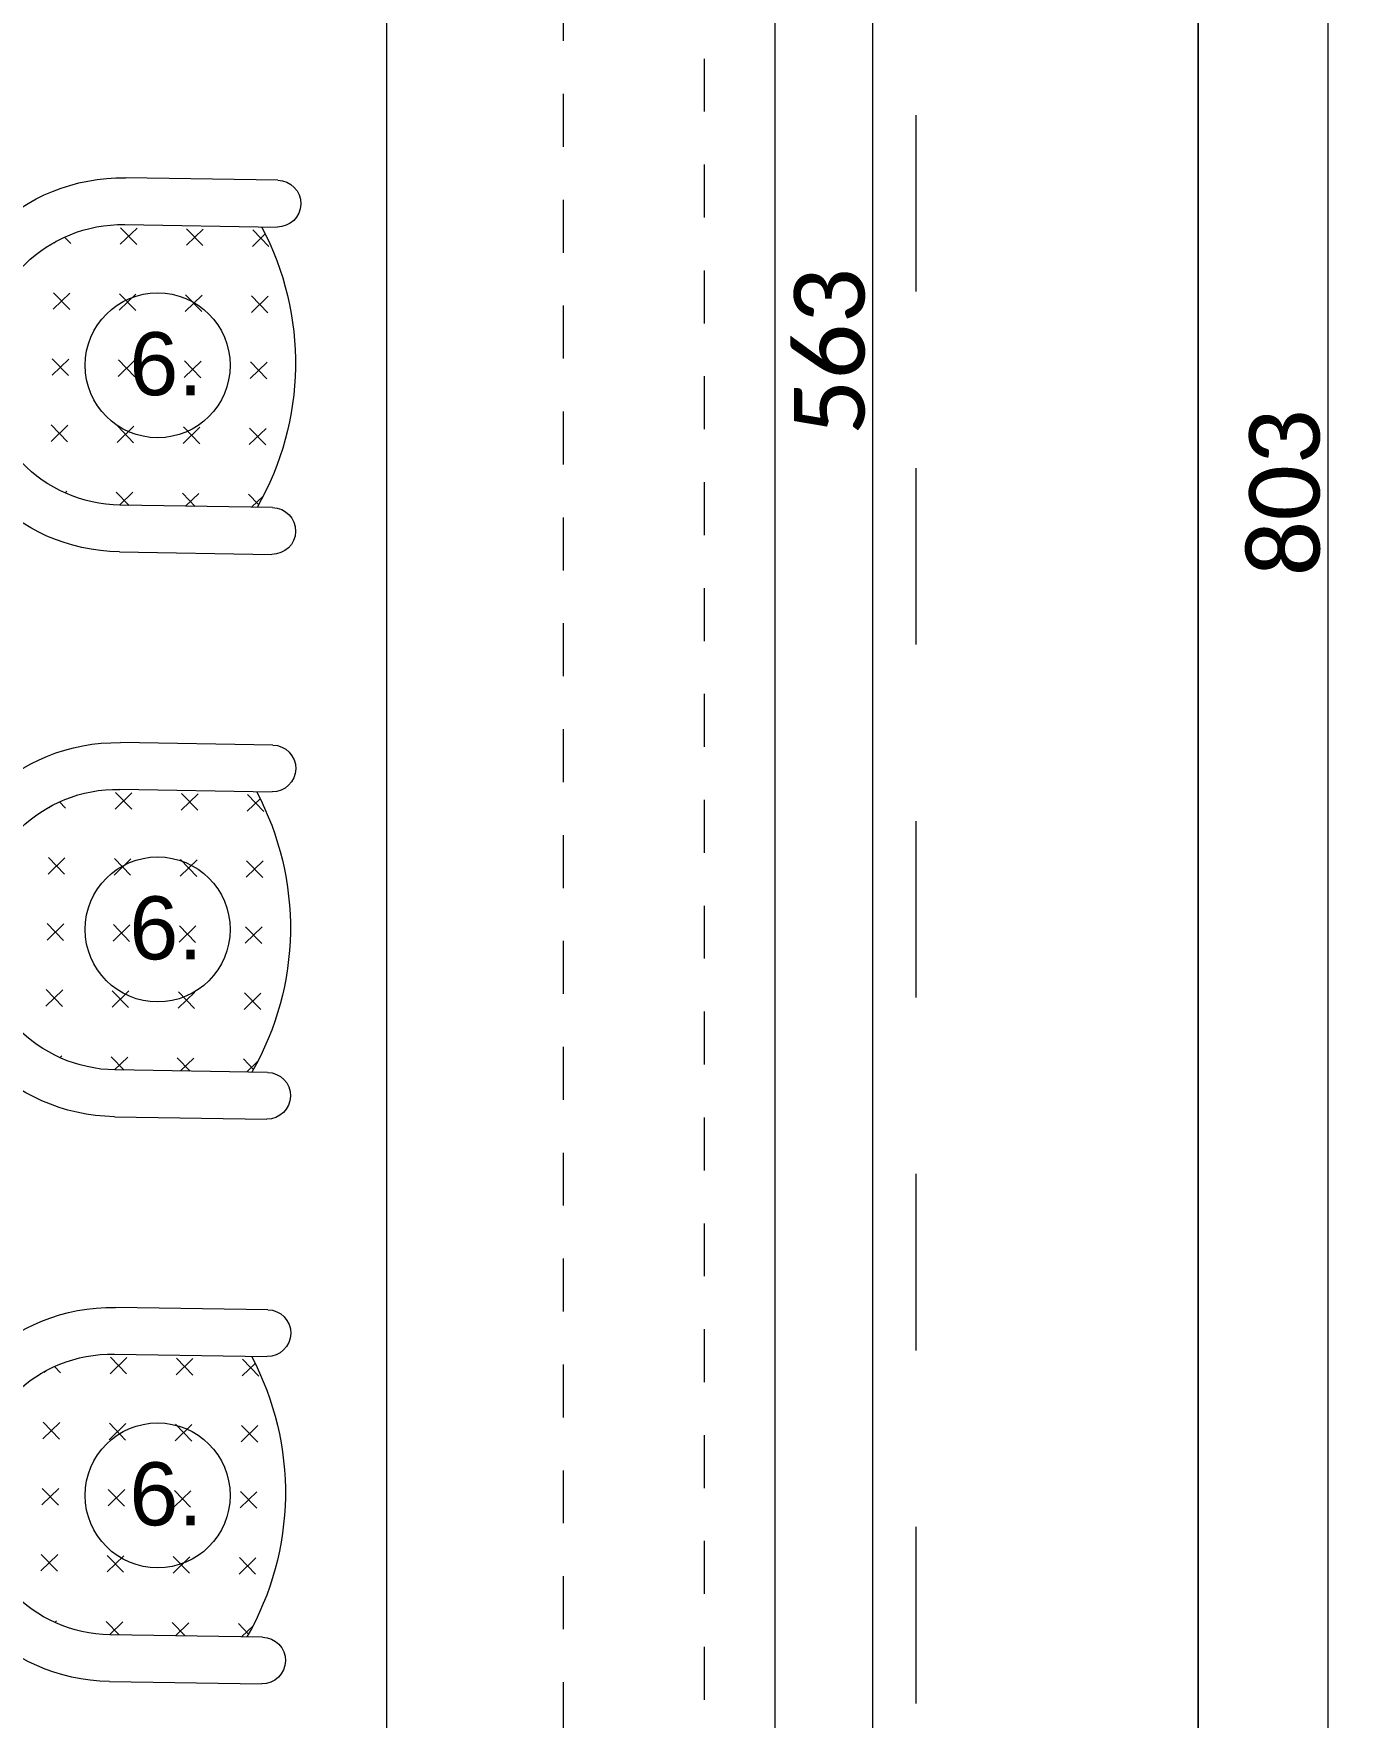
# Model space of a CAD drawing. Header units: centimetres. Extents: x -26724 to 60145, y -23645 to 6771.
# Drawn here: x -19310.1 to -19121.7, y 4865.5 to 5104 of the extents above; entities that cross this region are included whole.
import ezdxf

# ---------------------------------------------------------------- set-up
doc = ezdxf.new("R2010")
doc.units = ezdxf.units.CM
for name, pattern in [('AUSGEZOGEN', [0]), ('DALEKOVOD_VN', [5, 2.5, -2.5]), ('PUNKT2_S9', [0.35, 0.15, -0.1, 0, -0.1])]:
    doc.linetypes.add(name, pattern=pattern)
doc.layers.add('3.IZGLED 2', color=7, linetype='Continuous', lineweight=9, true_color=0x4a4a4a)
for name, color, linetype, lineweight in [('4.KOTE', 88, 'Continuous', 15), ('Moebel', 252, 'PUNKT2_S9', 13), ('namestaj', 8, 'Continuous', 9), ('namjestaj', 150, 'Continuous', 5)]:
    doc.layers.add(name, color=color, linetype=linetype, lineweight=lineweight)
doc.layers.add('pozicije', color=7, linetype='Continuous')
doc.styles.add('0.15', font='arial.ttf', dxfattribs={"height": 0.15})
doc.styles.get("Standard").update_dxf_attribs({"font": 'calibri.ttf'})
doc.dimstyles.new('ja 1 50', dxfattribs={"dimtxt": 10, "dimasz": 5, "dimexe": 5, "dimexo": 5, "dimgap": 1, "dimtad": 1, "dimdec": 0, "dimtxsty": 'Standard', "dimblk": 'ARCHTICK', "dimcen": 2.5, "dimclrd": 256, "dimclrt": 7, "dimadec": 0, "dimazin": 0, "dimtfac": 1, "dimtdec": 0, "dimtix": 1, "dimtmove": 1, "dimatfit": 3, "dimldrblk": 'ARCHTICK', "dimfxl": 10, "dimfxlon": 1, "dimlwd": 0, "dimlwe": 9, "dimarcsym": 0})

# ---------------------------------------------------------------- blocks, each defined once
blk = doc.blocks.new('gggddgdgd')
at = {"layer": 'namjestaj', "transparency": 33554687}
for p, q in [((1591.85, 1375.4, 13.5), (1613.43, 1375.74, 13.5)), ((1613.54, 1369.13, 13.5), (1591.95, 1368.78, 13.5)), ((1593.11, 1366, 13.5), (1595.41, 1368.38, 13.5)), ((1593.64, 1367.8, 13.5), (1595.45, 1366.04, 13.5)), ((1602.43, 1368.49, 13.5), (1604.81, 1366.19, 13.5)), ((1602.47, 1366.15, 13.5), (1604.78, 1368.53, 13.5)), ((1611.8, 1368.64, 13.5), (1614.17, 1366.34, 13.5)), ((1611.83, 1366.3, 13.5), (1614.14, 1368.68, 13.5)), ((1621.19, 1366.45, 13.5), (1622.06, 1367.35, 13.5)), ((1623.25, 1366.76, 13.5), (1623.53, 1366.49, 13.5)), ((1593.22, 1358.98, 13.5), (1595.6, 1356.68, 13.5)), ((1593.26, 1356.64, 13.5), (1595.56, 1359.02, 13.5)), ((1602.58, 1359.13, 13.5), (1604.96, 1356.83, 13.5)), ((1602.62, 1356.79, 13.5), (1604.92, 1359.17, 13.5)), ((1611.95, 1359.28, 13.5), (1614.32, 1356.98, 13.5)), ((1611.98, 1356.94, 13.5), (1614.29, 1359.32, 13.5)), ((1621.31, 1359.43, 13.5), (1623.68, 1357.13, 13.5)), ((1621.34, 1357.09, 13.5), (1623.65, 1359.47, 13.5)), ((1621.46, 1350.07, 13.5), (1623.83, 1347.77, 13.5)), ((1621.49, 1347.73, 13.5), (1623.8, 1350.11, 13.5)), ((1593.37, 1349.62, 13.5), (1595.75, 1347.32, 13.5)), ((1593.41, 1347.28, 13.5), (1595.71, 1349.66, 13.5)), ((1602.73, 1349.77, 13.5), (1605.11, 1347.47, 13.5)), ((1602.77, 1347.43, 13.5), (1605.07, 1349.81, 13.5)), ((1612.09, 1349.92, 13.5), (1614.47, 1347.62, 13.5)), ((1612.13, 1347.58, 13.5), (1614.43, 1349.96, 13.5)), ((1612.24, 1340.56, 13.5), (1614.62, 1338.26, 13.5)), ((1612.28, 1338.22, 13.5), (1614.58, 1340.6, 13.5)), ((1621.6, 1340.71, 13.5), (1623.98, 1338.41, 13.5)), ((1621.64, 1338.37, 13.5), (1623.95, 1340.75, 13.5)), ((1593.52, 1340.26, 13.5), (1595.9, 1337.96, 13.5)), ((1593.56, 1337.92, 13.5), (1595.86, 1340.3, 13.5)), ((1602.88, 1340.41, 13.5), (1605.26, 1338.11, 13.5)), ((1602.92, 1338.07, 13.5), (1605.22, 1340.45, 13.5)), ((1603.03, 1331.05, 13.5), (1604.92, 1329.22, 13.5)), ((1603.55, 1329.2, 13.5), (1605.37, 1331.09, 13.5)), ((1612.39, 1331.2, 13.5), (1614.28, 1329.37, 13.5)), ((1612.91, 1329.35, 13.5), (1614.73, 1331.24, 13.5)), ((1621.75, 1331.35, 13.5), (1622, 1331.11, 13.5)), ((1592.59, 1329.03, 13.5), (1614.17, 1329.37, 13.5)), ((1593.93, 1330.65, 13.5), (1595.56, 1329.07, 13.5)), ((1594.57, 1329.45, 13.5), (1596.01, 1330.94, 13.5)), ((1614.28, 1322.75, 13.5), (1592.69, 1322.41, 13.5)), ((1592.56, 1295.39, 13.5), (1614.15, 1295.74, 13.5)), ((1614.25, 1289.12, 13.5), (1592.67, 1288.77, 13.5)), ((1593.83, 1286, 13.5), (1596.13, 1288.38, 13.5)), ((1603.15, 1288.49, 13.5), (1605.53, 1286.18, 13.5)), ((1603.19, 1286.15, 13.5), (1605.49, 1288.52, 13.5)), ((1612.51, 1288.64, 13.5), (1614.89, 1286.33, 13.5)), ((1612.55, 1286.3, 13.5), (1614.85, 1288.67, 13.5)), ((1594.35, 1287.79, 13.5), (1596.17, 1286.04, 13.5)), ((1621.91, 1286.45, 13.5), (1622.78, 1287.34, 13.5)), ((1623.97, 1286.76, 13.5), (1624.25, 1286.48, 13.5)), ((1593.94, 1278.98, 13.5), (1596.32, 1276.67, 13.5)), ((1593.98, 1276.64, 13.5), (1596.28, 1279.01, 13.5)), ((1603.3, 1279.13, 13.5), (1605.68, 1276.82, 13.5)), ((1603.34, 1276.79, 13.5), (1605.64, 1279.16, 13.5)), ((1612.66, 1279.28, 13.5), (1615.04, 1276.97, 13.5)), ((1612.7, 1276.94, 13.5), (1615, 1279.31, 13.5)), ((1622.02, 1279.42, 13.5), (1624.4, 1277.12, 13.5)), ((1622.06, 1277.08, 13.5), (1624.36, 1279.46, 13.5)), ((1594.09, 1269.62, 13.5), (1596.47, 1267.31, 13.5)), ((1594.13, 1267.28, 13.5), (1596.43, 1269.65, 13.5)), ((1603.45, 1269.77, 13.5), (1605.83, 1267.46, 13.5)), ((1603.49, 1267.42, 13.5), (1605.79, 1269.8, 13.5)), ((1612.81, 1269.91, 13.5), (1615.19, 1267.61, 13.5)), ((1612.85, 1267.57, 13.5), (1615.15, 1269.95, 13.5)), ((1622.17, 1270.06, 13.5), (1624.55, 1267.76, 13.5)), ((1622.21, 1267.72, 13.5), (1624.51, 1270.1, 13.5)), ((1594.24, 1260.25, 13.5), (1596.62, 1257.95, 13.5)), ((1594.28, 1257.91, 13.5), (1596.58, 1260.29, 13.5)), ((1603.6, 1260.4, 13.5), (1605.98, 1258.1, 13.5)), ((1603.64, 1258.06, 13.5), (1605.94, 1260.44, 13.5)), ((1612.96, 1260.55, 13.5), (1615.34, 1258.25, 13.5)), ((1613, 1258.21, 13.5), (1615.3, 1260.59, 13.5)), ((1622.32, 1260.7, 13.5), (1624.7, 1258.4, 13.5)), ((1622.36, 1258.36, 13.5), (1624.66, 1260.74, 13.5)), ((1594.65, 1250.64, 13.5), (1596.27, 1249.07, 13.5)), ((1595.29, 1249.45, 13.5), (1596.73, 1250.93, 13.5)), ((1603.75, 1251.04, 13.5), (1605.63, 1249.22, 13.5)), ((1604.26, 1249.19, 13.5), (1606.09, 1251.08, 13.5)), ((1613.11, 1251.19, 13.5), (1615, 1249.37, 13.5)), ((1613.62, 1249.34, 13.5), (1615.45, 1251.23, 13.5)), ((1622.47, 1251.34, 13.5), (1622.71, 1251.11, 13.5)), ((1593.3, 1249.02, 13.5), (1614.89, 1249.36, 13.5)), ((1614.99, 1242.74, 13.5), (1593.41, 1242.4, 13.5)), ((1593.28, 1215.39, 13.5), (1614.87, 1215.73, 13.5)), ((1614.97, 1209.11, 13.5), (1593.39, 1208.77, 13.5)), ((1594.54, 1205.99, 13.5), (1596.85, 1208.37, 13.5)), ((1595.07, 1207.78, 13.5), (1596.88, 1206.03, 13.5)), ((1603.87, 1208.48, 13.5), (1606.25, 1206.18, 13.5)), ((1603.9, 1206.14, 13.5), (1606.21, 1208.52, 13.5)), ((1613.23, 1208.63, 13.5), (1615.61, 1206.33, 13.5)), ((1613.27, 1206.29, 13.5), (1615.57, 1208.67, 13.5)), ((1622.63, 1206.44, 13.5), (1623.5, 1207.34, 13.5)), ((1624.69, 1206.75, 13.5), (1624.97, 1206.48, 13.5)), ((1594.66, 1198.97, 13.5), (1597.03, 1196.67, 13.5)), ((1594.69, 1196.63, 13.5), (1597, 1199.01, 13.5)), ((1604.02, 1199.12, 13.5), (1606.39, 1196.82, 13.5)), ((1604.05, 1196.78, 13.5), (1606.36, 1199.16, 13.5)), ((1613.38, 1199.27, 13.5), (1615.76, 1196.97, 13.5)), ((1613.42, 1196.93, 13.5), (1615.72, 1199.31, 13.5)), ((1622.74, 1199.42, 13.5), (1625.12, 1197.11, 13.5)), ((1622.78, 1197.08, 13.5), (1625.08, 1199.46, 13.5)), ((1594.81, 1189.61, 13.5), (1597.18, 1187.31, 13.5)), ((1594.84, 1187.27, 13.5), (1597.15, 1189.65, 13.5)), ((1604.17, 1189.76, 13.5), (1606.54, 1187.46, 13.5)), ((1604.2, 1187.42, 13.5), (1606.51, 1189.8, 13.5)), ((1613.53, 1189.91, 13.5), (1615.9, 1187.6, 13.5)), ((1613.56, 1187.57, 13.5), (1615.87, 1189.94, 13.5)), ((1622.89, 1190.06, 13.5), (1625.27, 1187.75, 13.5)), ((1622.93, 1187.72, 13.5), (1625.23, 1190.09, 13.5)), ((1623.04, 1180.7, 13.5), (1625.42, 1178.39, 13.5)), ((1623.08, 1178.36, 13.5), (1625.38, 1180.73, 13.5)), ((1594.95, 1180.25, 13.5), (1597.33, 1177.94, 13.5)), ((1594.99, 1177.91, 13.5), (1597.29, 1180.29, 13.5)), ((1604.32, 1180.4, 13.5), (1606.69, 1178.09, 13.5)), ((1604.35, 1178.06, 13.5), (1606.66, 1180.43, 13.5)), ((1613.68, 1180.55, 13.5), (1616.05, 1178.24, 13.5)), ((1613.71, 1178.21, 13.5), (1616.02, 1180.58, 13.5)), ((1613.83, 1171.19, 13.5), (1615.71, 1169.36, 13.5)), ((1614.34, 1169.34, 13.5), (1616.17, 1171.22, 13.5)), ((1623.19, 1171.33, 13.5), (1623.43, 1171.1, 13.5)), ((1594.02, 1169.01, 13.5), (1615.6, 1169.36, 13.5)), ((1595.36, 1170.63, 13.5), (1596.99, 1169.06, 13.5)), ((1596.01, 1169.44, 13.5), (1597.44, 1170.92, 13.5)), ((1604.46, 1171.04, 13.5), (1606.35, 1169.21, 13.5)), ((1604.98, 1169.19, 13.5), (1606.81, 1171.07, 13.5)), ((1615.71, 1162.74, 13.5), (1594.13, 1162.39, 13.5))]:
    blk.add_line(p, q, dxfattribs=at)
for centre, radius, start, end in [((1591.9, 1372.09, 13.5), 3.31, 90.9137, 270.9137), ((1613.85, 1349.27, 13.5), 26.48, 0.9137, 90.9137), ((1613.85, 1349.27, 13.5), 19.86, 0.9137, 90.9137), ((1630.49, 1349.51, 13.5), 41.14, 152.0171, 209.8102), ((1613.86, 1349.23, 13.5), 19.86, 270.9137, 0.9137), ((1613.86, 1349.23, 13.5), 26.48, 270.9137, 0.9137), ((1592.64, 1325.72, 13.5), 3.31, 90.9137, 270.9137), ((1592.62, 1292.08, 13.5), 3.31, 90.9137, 270.9137), ((1614.57, 1269.26, 13.5), 26.48, 0.9137, 90.9137), ((1631.21, 1269.51, 13.5), 41.14, 152.0171, 209.8102), ((1614.57, 1269.26, 13.5), 19.86, 0.9137, 90.9137), ((1614.57, 1269.22, 13.5), 19.86, 270.9137, 0.9137), ((1614.57, 1269.22, 13.5), 26.48, 270.9137, 0.9137), ((1593.36, 1245.71, 13.5), 3.31, 90.9137, 270.9137), ((1593.33, 1212.08, 13.5), 3.31, 90.9137, 270.9137), ((1615.29, 1189.25, 13.5), 26.48, 0.9137, 90.9137), ((1631.92, 1189.5, 13.5), 41.14, 152.0171, 209.8102), ((1615.29, 1189.25, 13.5), 19.86, 0.9137, 90.9137), ((1615.29, 1189.21, 13.5), 19.86, 270.9137, 0.9137), ((1615.29, 1189.21, 13.5), 26.48, 270.9137, 0.9137), ((1594.07, 1165.7, 13.5), 3.31, 90.9137, 270.9137)]:
    blk.add_arc(centre, radius, start, end, dxfattribs=at)
blk = doc.blocks.new('_ArchTick')
at = {"color": 0, "linetype": 'ByBlock', "const_width": 0.15}
blk.add_lwpolyline([(-0.5, -0.5), (0.5, 0.5)], dxfattribs=at)
blk = doc.blocks.new('*D2937')
at = {"layer": '4.KOTE', "color": 0, "lineweight": 9, "transparency": 16777216}
for p, q in [((-19295.07, 5897.75), (-19295.07, 5884.44)), ((-19200.07, 5879.44), (-19200.07, 5894.44))]:
    blk.add_line(p, q, dxfattribs=at)
at = {"layer": '4.KOTE', "lineweight": 0, "transparency": 16777216}
blk.add_line((-19200.07, 5889.44), (-19295.07, 5889.44), dxfattribs=at)
at = {"layer": 'Defpoints', "color": 0, "lineweight": 50, "transparency": 16777216}
for p in [(-19295.07, 5910.46, 13.5), (-19295.07, 5889.44), (-19200.07, 3696.58, 13.5)]:
    blk.add_point(p, dxfattribs=at)
at = {"layer": '4.KOTE', "lineweight": 0, "transparency": 16777216, "xscale": 5, "yscale": 5, "zscale": 5, "rotation": 180}
blk.add_blockref('_ArchTick', (-19295.07, 5889.44), dxfattribs=at)
at = {"layer": '4.KOTE', "lineweight": 0, "transparency": 16777216, "xscale": 5, "yscale": 5, "zscale": 5}
blk.add_blockref('_ArchTick', (-19200.07, 5889.44), dxfattribs=at)
at = {"layer": '4.KOTE', "color": 7, "transparency": 16777216, "insert": (-19247.57, 5895.56), "char_height": 10, "attachment_point": 5}
blk.add_mtext('95', dxfattribs=at)
blk = doc.blocks.new('*D3045')
at = {"layer": '4.KOTE', "color": 0, "lineweight": 9, "transparency": 16777216}
for p, q in [((-19124.88, 5440.46), (-19131.69, 5440.46)), ((-19134.68, 4637.46), (-19121.69, 4637.46))]:
    blk.add_line(p, q, dxfattribs=at)
at = {"layer": '4.KOTE', "lineweight": 0, "transparency": 16777216}
blk.add_line((-19126.69, 4637.46), (-19126.69, 5440.46), dxfattribs=at)
at = {"layer": 'Defpoints', "color": 0, "lineweight": 50, "transparency": 16777216}
for p in [(-19126.69, 5440.46), (-19121.95, 5440.46, 13.5), (-19145.07, 4637.46, 13.5)]:
    blk.add_point(p, dxfattribs=at)
at = {"layer": '4.KOTE', "lineweight": 0, "transparency": 16777216, "xscale": 5, "yscale": 5, "zscale": 5}
for p, rotation in [((-19126.69, 5440.46), 90), ((-19126.69, 4637.46), 270)]:
    blk.add_blockref('_ArchTick', p, dxfattribs=dict(at, rotation=rotation))
at = {"layer": '4.KOTE', "color": 7, "transparency": 16777216, "insert": (-19132.81, 5038.96), "char_height": 10, "attachment_point": 5, "rotation": 90}
blk.add_mtext('803', dxfattribs=at)
blk = doc.blocks.new('*D3049')
at = {"layer": '4.KOTE', "color": 0, "lineweight": 9, "transparency": 16777216}
for p, q in [((-19200.72, 5340.46), (-19186.17, 5340.46)), ((-19200.44, 4777.46), (-19186.17, 4777.46))]:
    blk.add_line(p, q, dxfattribs=at)
at = {"layer": '4.KOTE', "lineweight": 0, "transparency": 16777216}
blk.add_line((-19191.17, 4777.46), (-19191.17, 5340.46), dxfattribs=at)
at = {"layer": 'Defpoints', "color": 0, "lineweight": 50, "transparency": 16777216}
for p in [(-19240.07, 5340.46, 13.5), (-19191.17, 5340.46), (-19227.74, 4777.46, 13.5)]:
    blk.add_point(p, dxfattribs=at)
at = {"layer": '4.KOTE', "lineweight": 0, "transparency": 16777216, "xscale": 5, "yscale": 5, "zscale": 5}
for p, rotation in [((-19191.17, 5340.46), 90), ((-19191.17, 4777.46), 270)]:
    blk.add_blockref('_ArchTick', p, dxfattribs=dict(at, rotation=rotation))
at = {"layer": '4.KOTE', "color": 7, "transparency": 16777216, "insert": (-19197.29, 5058.96), "char_height": 10, "attachment_point": 5, "rotation": 90}
blk.add_mtext('563', dxfattribs=at)

msp = doc.modelspace()

# ---------------------------------------------------------------- linework, layer by layer
at = {"layer": '3.IZGLED 2', "color": 32, "linetype": 'DALEKOVOD_VN', "ltscale": 10, "true_color": 0xcd6928}
msp.add_line((-19185.07, 5342.46, 13.5), (-19185.07, 4777.46, 13.5), dxfattribs=at)
at = {"layer": 'Moebel', "color": 252, "linetype": 'AUSGEZOGEN', "lineweight": 18, "transparency": 33554687}
msp.add_line((-19145.07, 5330.46, 13.5), (-19145.07, 4637.46, 13.5), dxfattribs=at)
at = {"layer": 'namestaj'}
for centre in [(-19292.51, 5057.02), (-19292.51, 4977.1), (-19292.51, 4896.92)]:
    msp.add_circle(centre, 10.27, dxfattribs=at)
at = {"layer": 'namjestaj', "linetype": 'DALEKOVOD_VN', "ltscale": 3}
msp.add_line((-19215.07, 5340.46, 27), (-19215.07, 4777.46, 27), dxfattribs=at)
at = {"layer": 'namjestaj'}
for p, q in [((-19205.07, 5340.47, 13.5), (-19205.07, 4777.46, 13.5)), ((-19145.07, 4637.46, 13.5), (-19145.07, 5330.46, 13.5)), ((-19260.07, 5320.46, 13.5), (-19260.07, 4797.46, 13.5))]:
    msp.add_line(p, q, dxfattribs=at)
at = {"layer": 'namjestaj', "linetype": 'DALEKOVOD_VN', "ltscale": 3, "elevation": 13.5}
msp.add_lwpolyline([(-19215.07, 5340.47, 0.419151), (-19235.07, 5320.47), (-19235.07, 4797.24)], format="xyb", dxfattribs=at)

# ---------------------------------------------------------------- block references
at = {"xscale": -1}
msp.add_blockref('gggddgdgd', (-17683.63, 3707.83), dxfattribs=at)

# ---------------------------------------------------------------- texts
at = {"layer": 'pozicije', "style": '0.15'}
for p in [(-19296.51, 5052.78), (-19296.51, 4972.86), (-19296.51, 4892.68)]:
    msp.add_text('6.', height=8.93, dxfattribs=at).set_placement(p)

# ---------------------------------------------------------------- dimensions: what is measured, and where the dimension line sits
at = {"layer": '4.KOTE'}
dim = msp.add_linear_dim(base=(-19295.07, 5889.44), p1=(-19200.07, 3696.58, 13.5), p2=(-19295.07, 5910.46, 13.5), dimstyle='ja 1 50', dxfattribs=at)
dim.commit()
dim.dimension.update_dxf_attribs({"geometry": '*D2937', "text_midpoint": (-19247.57, 5895.56)})
for base, p1, p2, picture, middle in [((-19126.69, 5440.46), (-19145.07, 4637.46, 13.5), (-19121.95, 5440.46, 13.5), '*D3045', (-19132.81, 5038.96)), ((-19191.17, 5340.46), (-19227.74, 4777.46, 13.5), (-19240.07, 5340.46, 13.5), '*D3049', (-19197.29, 5058.96))]:
    dim = msp.add_linear_dim(base=base, p1=p1, p2=p2, angle=90, dimstyle='ja 1 50', dxfattribs=at)
    dim.commit()
    dim.dimension.update_dxf_attribs({"geometry": picture, "text_midpoint": middle})

doc.saveas('drawing.dxf')
